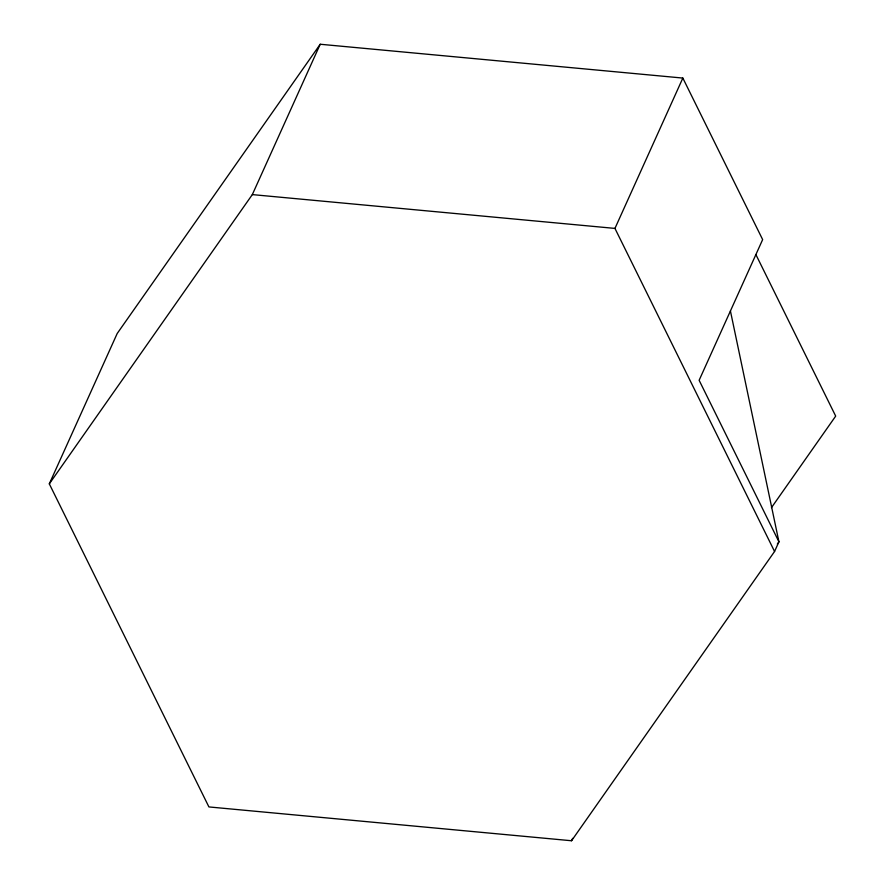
<?xml version="1.0" encoding="UTF-8"?>
<svg xmlns="http://www.w3.org/2000/svg" width="885" height="885" viewBox="0 0 885 885"><rect width="100%" height="100%" fill="white"/><g stroke="black" fill="none" stroke-linecap="round" stroke-linejoin="round"><path stroke-width="1.33" d="M49.306 483.863L117.196 333.512L320.215 44.25L682.844 78.068L762.649 239.603L699.128 380.284L778.933 541.819L774.563 551.488L571.544 840.75L208.915 806.932L49.306 483.863L252.325 194.6L320.215 44.25M774.563 551.488L614.953 228.407L682.844 78.068M571.544 840.75L572.639 838.338M771.454 507.636L835.694 416.105L755.89 254.57M777.34 544.087L778.933 541.819L730.424 310.978M252.325 194.6L614.953 228.407"/></g></svg>
